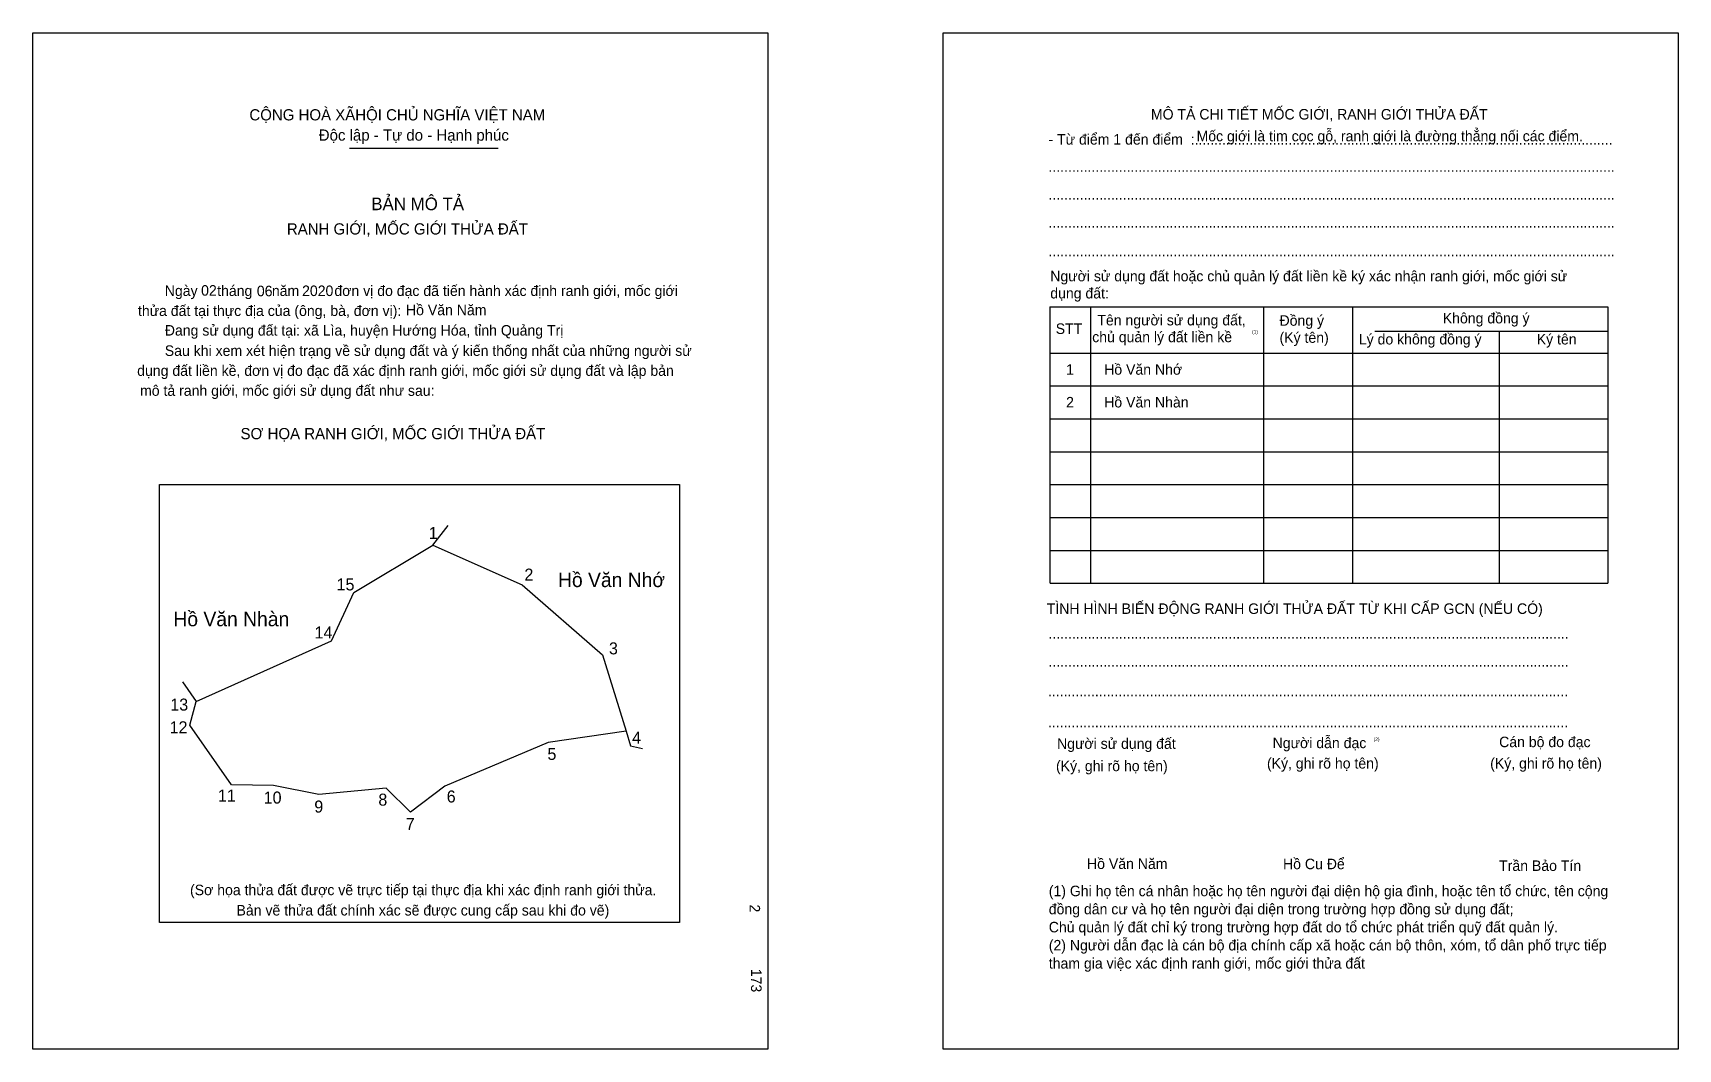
# Model space of a CAD drawing. Extents: x 553217 to 553748, y 1819858 to 1820187.
import ezdxf

# ---------------------------------------------------------------- set-up
doc = ezdxf.new("R2010")
doc.units = 0
for name, color, linetype in [('bmtKhungInTrang1', 7, 'Continuous'), ('bmtKhungInTrang2', 7, 'Continuous'), ('bmtNoiDung', 7, 'Continuous'), ('bmtTemplate', 7, 'Continuous'), ('CanhThua', 7, 'Continuous'), ('RauThua', 7, 'Continuous'), ('SoHieuDinhThua', 7, 'Continuous'), ('TenChuLanCan', 7, 'Continuous')]:
    doc.layers.add(name, color=color, linetype=linetype)

msp = doc.modelspace()

# ---------------------------------------------------------------- linework, layer by layer
at = {"layer": 'bmtKhungInTrang1'}
msp.add_lwpolyline([(553217.02, 1820186.78), (553454.44, 1820186.78), (553454.44, 1819858.4), (553217.02, 1819858.4)], close=True, dxfattribs=at)
at = {"layer": 'bmtKhungInTrang2'}
msp.add_lwpolyline([(553511.05, 1820186.78), (553748.47, 1820186.78), (553748.47, 1819858.4), (553511.05, 1819858.4)], close=True, dxfattribs=at)
at = {"layer": 'bmtTemplate'}
for p, q in [((553319.33, 1820149.56), (553367.34, 1820149.56)), ((553558.68, 1820098.21), (553558.68, 1820008.94)), ((553614.53, 1820098.21), (553614.53, 1820008.94)), ((553643.26, 1820098.32), (553643.26, 1820008.94)), ((553725.74, 1820098.21), (553725.74, 1820008.94)), ((553650.55, 1820090.35), (553725.74, 1820090.35)), ((553545.66, 1820083.33), (553725.74, 1820083.33)), ((553545.66, 1820072.7), (553725.74, 1820072.7)), ((553545.66, 1820062.08), (553725.74, 1820062.08)), ((553545.66, 1820051.45), (553725.74, 1820051.45)), ((553545.66, 1820040.82), (553725.74, 1820040.82)), ((553545.66, 1820030.19), (553725.74, 1820030.19)), ((553545.66, 1820019.57), (553725.74, 1820019.57)), ((553545.66, 1820008.94), (553725.74, 1820008.94))]:
    msp.add_line(p, q, dxfattribs=at)
for points in [[(553545.54, 1820098.21), (553725.74, 1820098.21)], [(553545.54, 1820098.21), (553545.54, 1820008.94)], [(553690.69, 1820090.24), (553690.69, 1820008.94)]]:
    msp.add_lwpolyline(points, dxfattribs=at)
msp.add_lwpolyline([(553257.86, 1819899.3), (553257.86, 1820040.81), (553425.86, 1820040.81), (553425.86, 1819899.3)], close=True, dxfattribs=at)
at = {"layer": 'CanhThua'}
for p, q in [((553320.69, 1820005.98), (553346.2, 1820021.28)), ((553346.2, 1820021.28), (553375.02, 1820008.46)), ((553375.02, 1820008.46), (553401.04, 1819985.77)), ((553313.52, 1819990.28), (553320.69, 1820005.98)), ((553269.77, 1819970.73), (553313.52, 1819990.28)), ((553401.04, 1819985.77), (553408.64, 1819961.11)), ((553267.75, 1819963.05), (553269.77, 1819970.73)), ((553281.14, 1819943.76), (553267.75, 1819963.05)), ((553408.64, 1819961.11), (553383.44, 1819957.53)), ((553383.44, 1819957.53), (553350.08, 1819943.4)), ((553294.73, 1819943.54), (553281.14, 1819943.76)), ((553309.43, 1819940.66), (553294.73, 1819943.54)), ((553331.18, 1819942.68), (553309.43, 1819940.66)), ((553339.01, 1819934.99), (553331.18, 1819942.68)), ((553350.08, 1819943.4), (553339.01, 1819934.99))]:
    msp.add_line(p, q, dxfattribs=at)
at = {"layer": 'RauThua'}
for p, q in [((553346.2, 1820021.28), (553351.11, 1820027.6)), ((553265.36, 1819977.12), (553269.77, 1819970.73)), ((553408.64, 1819961.11), (553410.1, 1819956.38)), ((553410.1, 1819956.38), (553413.98, 1819955.5))]:
    msp.add_line(p, q, dxfattribs=at)

# ---------------------------------------------------------------- texts
at = {"layer": 'bmtNoiDung'}
for s, height, p in [('02', 3.397, (553271.35, 1820101.87)), ('06', 3.397, (553289.36, 1820101.68)), ('2020', 3.397, (553303.97, 1820101.75)), ('Hồ Văn Năm', 3.397, (553337.53, 1820095.55)), ('1', 3.4, (553550.77, 1820076.32)), ('Hồ Văn Nhớ ', 3.3971, (553563.07, 1820076.32)), ('2', 3.4, (553550.77, 1820065.74)), ('Hồ Văn Nhàn ', 3.3971, (553563.07, 1820065.74)), ('Hồ Văn Năm', 3.397, (553557.53, 1819916.6))]:
    msp.add_text(s, height=height, dxfattribs=at).set_placement(p)
for s, height, p in [('2', 3.4, (553448.52, 1819905.14)), ('173', 3.397, (553449, 1819884.35))]:
    msp.add_text(s, height=height, rotation=270, dxfattribs=at).set_placement(p)
at = {"layer": 'bmtTemplate'}
for s, height, p in [('CỘNG HOÀ XÃHỘI CHỦ NGHĨA VIỆT NAM', 3.6235, (553286.95, 1820158.5)), ('MÔ TẢ CHI TIẾT MỐC GIỚI, RANH GIỚI THỬA ĐẤT', 3.3958, (553578.18, 1820158.79)), ('Độc lập - Tự do - Hạnh phúc', 3.6235, (553309.36, 1820151.95)), ('- Từ điểm 1 đến điểm  :...........................................................................................................', 3.39576, (553545.08, 1820150.69)), ('Mốc giới là tim cọc gỗ, ranh giới là đường thẳng nối các điểm.', 3.3958, (553592.92, 1820151.75)), ('.................................................................................................................................................', 3.39576, (553545.08, 1820141.89)), ('BẢN MÔ TẢ', 4.076, (553326.32, 1820129.49)), ('.................................................................................................................................................', 3.39576, (553545.08, 1820132.86)), ('RANH GIỚI, MỐC GIỚI THỬA ĐẤT', 3.6235, (553299.06, 1820121.63)), ('.................................................................................................................................................', 3.39576, (553545.08, 1820123.82)), ('.................................................................................................................................................', 3.39576, (553545.08, 1820114.58)), ('Người sử dụng đất hoặc chủ quản lý đất liền kề ký xác nhận ranh giới, mốc giới sử', 3.3958, (553545.66, 1820106.5)), ('Ngày     tháng     năm         đơn vị đo đạc đã tiến hành xác định ranh giới, mốc giới ', 3.3971, (553259.62, 1820101.76)), ('dụng đất:', 3.396, (553545.66, 1820100.97)), ('thửa đất tại thực địa của (ông, bà, đơn vị):', 3.3971, (553250.95, 1820095.3)), ('Đang sử dụng đất tại: xã Lìa, huyện Hướng Hóa, tỉnh Quảng Trị', 3.3971, (553259.62, 1820088.97)), ('STT', 3.396, (553547.43, 1820089.5)), ('Tên người sử dụng đất,', 3.3958, (553560.87, 1820092.26)), ('Đồng ý', 3.396, (553619.72, 1820092.15)), ('Không đồng ý', 3.3958, (553672.46, 1820092.9)), ('chủ quản lý đất liền kề', 3.3958, (553559.21, 1820086.83)), ('(1)', 1.132, (553610.85, 1820089.62)), ('(Ký tên)', 3.396, (553619.72, 1820086.63)), ('Lý do không đồng ý', 3.3958, (553645.34, 1820086.1)), ('Ký tên', 3.396, (553702.81, 1820086.1)), ('Sau khi xem xét hiện trạng về sử dụng đất và ý kiến thống nhất của những người sử ', 3.3971, (553259.62, 1820082.4)), ('dụng đất liền kề, đơn vị đo đạc đã xác định ranh giới, mốc giới sử dụng đất và lập bản', 3.3971, (553250.7, 1820075.95)), ('mô tả ranh giới, mốc giới sử dụng đất như sau:', 3.3971, (553251.63, 1820069.5)), ('SƠ HỌA RANH GIỚI, MỐC GIỚI THỬA ĐẤT', 3.6235, (553284.09, 1820055.48)), ('TÌNH HÌNH BIẾN ĐỘNG RANH GIỚI THỬA ĐẤT TỪ KHI CẤP GCN (NẾU CÓ)', 3.3958, (553544.51, 1819999.03)), ('.....................................................................................................................................', 3.40085, (553545.08, 1819991.04)), ('.....................................................................................................................................', 3.40085, (553545.08, 1819982)), ('.....................................................................................................................................', 3.40085, (553544.91, 1819972.44)), ('.....................................................................................................................................', 3.40085, (553544.91, 1819962.34)), ('Người dẫn đạc', 3.3958, (553617.5, 1819955.65)), ('Người sử dụng đất', 3.3958, (553547.85, 1819955.43)), ('(2)', 1.132, (553650.11, 1819957.99)), ('Cán bộ đo đạc', 3.3958, (553690.66, 1819955.97)), ('(Ký, ghi rõ họ tên)', 3.3958, (553547.51, 1819948.21)), ('(Ký, ghi rõ họ tên)', 3.3958, (553615.66, 1819949.06)), ('(Ký, ghi rõ họ tên)', 3.3958, (553687.77, 1819949.06)), ('Hồ Cu Để', 3.396, (553620.85, 1819916.53)), ('Trần Bảo Tín', 3.3958, (553690.66, 1819915.98)), ('(Sơ họa thửa đất được vẽ trực tiếp tại thực địa khi xác định ranh giới thửa.', 3.3971, (553267.77, 1819908.14)), ('(1) Ghi họ tên cá nhân hoặc họ tên người đại diện hộ gia đình, hoặc tên tổ chức, tên cộng', 3.3958, (553545.18, 1819907.81)), ('Bản vẽ thửa đất chính xác sẽ được cung cấp sau khi đo vẽ)', 3.3971, (553282.79, 1819901.57)), ('đồng dân cư và họ tên người đại diện trong trường hợp đồng sử dụng đất;', 3.3958, (553545.18, 1819901.97)), ('Chủ quản lý đất chỉ ký trong trường hợp đất do tổ chức phát triển quỹ đất quản lý.', 3.3958, (553545.18, 1819896.12)), ('(2) Người dẫn đạc là cán bộ địa chính cấp xã hoặc cán bộ thôn, xóm, tổ dân phố trực tiếp', 3.3958, (553545.18, 1819890.28)), ('tham gia việc xác định ranh giới, mốc giới thửa đất', 3.3958, (553545.18, 1819884.43))]:
    msp.add_text(s, height=height, dxfattribs=at).set_placement(p)
at = {"layer": 'SoHieuDinhThua'}
for s, height, p in [('1', 3.88, (553344.88, 1820023.22)), ('2', 3.88, (553375.79, 1820009.79)), ('15', 3.885, (553315.11, 1820006.63)), ('14', 3.885, (553308.01, 1819991.09)), ('3', 3.88, (553403.1, 1819985.95)), ('13', 3.885, (553261.4, 1819967.78)), ('12', 3.885, (553261.18, 1819960.44)), ('4', 3.88, (553410.58, 1819957.09)), ('5', 3.88, (553383.23, 1819951.84)), ('11', 3.885, (553276.79, 1819938.39)), ('10', 3.885, (553291.56, 1819937.74)), ('9', 3.88, (553307.92, 1819934.83)), ('8', 3.88, (553328.61, 1819937.07)), ('6', 3.88, (553350.7, 1819938.1)), ('7', 3.88, (553337.45, 1819929.17))]:
    msp.add_text(s, height=height, dxfattribs=at).set_placement(p)
at = {"layer": 'TenChuLanCan'}
for s, height, p in [('Hồ Văn Nhớ', 4.661, (553386.65, 1820007.7)), ('Hồ Văn Nhàn', 4.6614, (553262.4, 1819995.04))]:
    msp.add_text(s, height=height, dxfattribs=at).set_placement(p)

doc.saveas('drawing.dxf')
